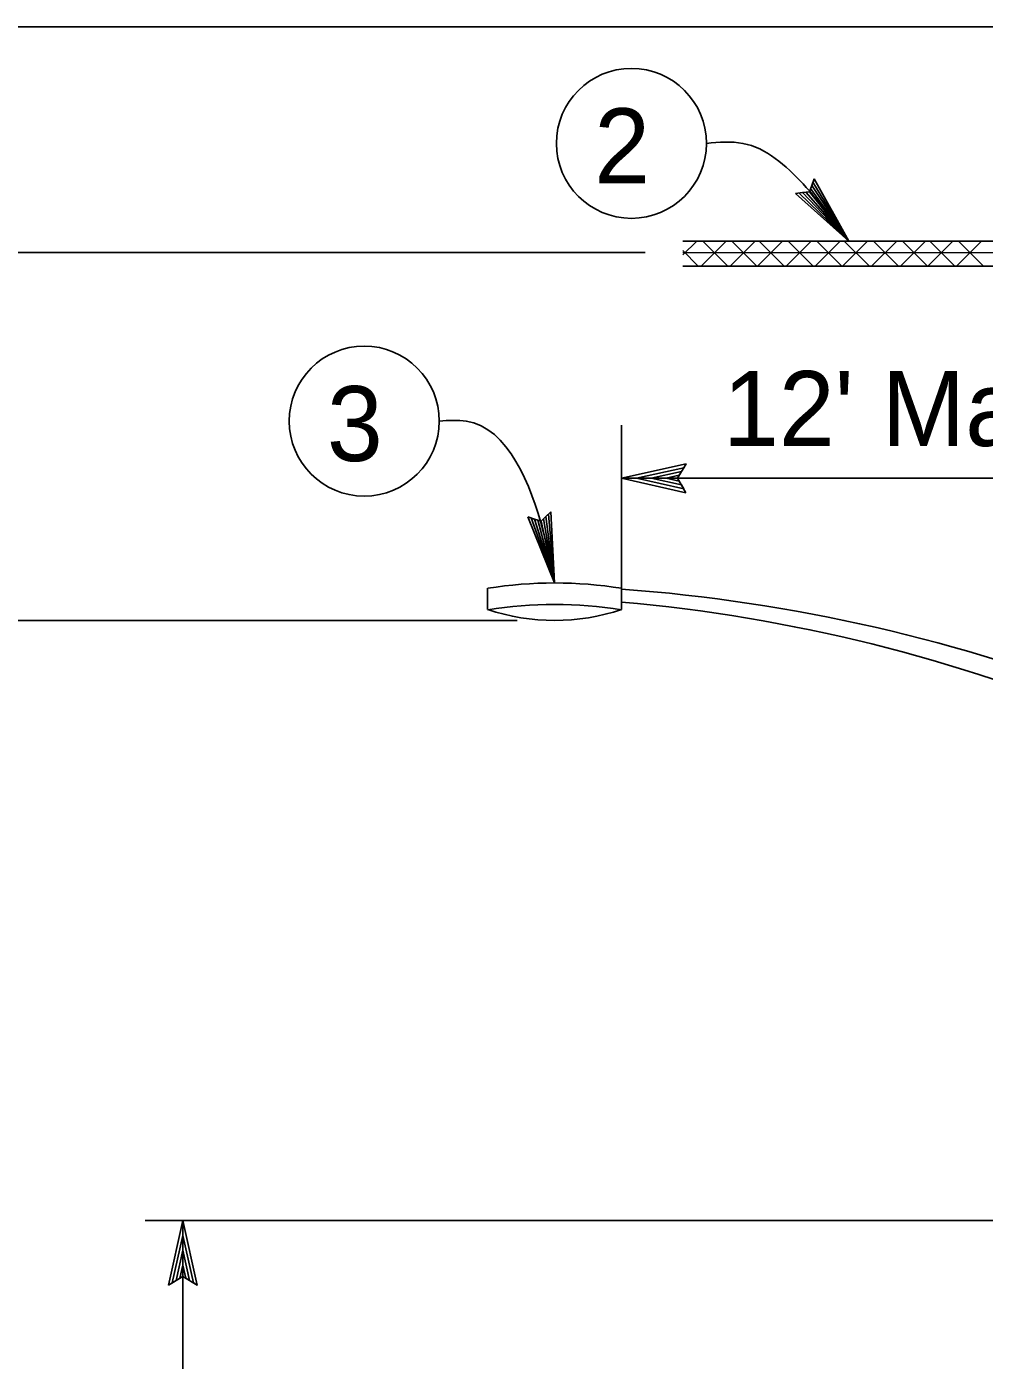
# Model space of a CAD drawing. Extents: x -893 to 867, y -474 to 712.
# Drawn here: x -744.4 to -655, y 38.4 to 162.9 of the extents above; entities that cross this region are included whole.
import ezdxf

# ---------------------------------------------------------------- set-up
doc = ezdxf.new("R2010")
doc.units = 0
for name, color, linetype in [('212 Leaders and Dim Lines', 7, 'Continuous'), ('214 Text and Titles', 7, 'Continuous'), ('227 Not Assigned', 7, 'Continuous'), ('254 Not Assigned', 7, 'Continuous'), ('60 Nongeo Data', 7, 'Continuous')]:
    doc.layers.add(name, color=color, linetype=linetype)

msp = doc.modelspace()

# ---------------------------------------------------------------- linework, layer by layer
at = {"layer": '212 Leaders and Dim Lines'}
for p, q in [((-671.1, 148.09), (-670.88, 148.7)), ((-670.99, 148.4), (-667.65, 142.88)), ((-670.88, 148.7), (-667.65, 142.88)), ((-671.96, 147.41), (-672.6, 147.33)), ((-667.65, 142.88), (-672.6, 147.33)), ((-667.65, 142.88), (-672.28, 147.37)), ((-671.32, 147.49), (-671.96, 147.41)), ((-671.96, 147.41), (-667.65, 142.88)), ((-671.64, 147.45), (-667.65, 142.88)), ((-671.1, 148.09), (-671.32, 147.49)), ((-671.32, 147.49), (-667.65, 142.88)), ((-667.65, 142.88), (-671.21, 147.79)), ((-667.65, 142.88), (-671.1, 148.09)), ((-688.86, 110.48), (-688.86, 125.71)), ((-688.86, 120.75), (-583.74, 120.75)), ((-696.98, 116.94), (-697.59, 117.15)), ((-695.1, 110.98), (-697.59, 117.15)), ((-695.1, 110.98), (-697.28, 117.04)), ((-695.91, 117.17), (-696.37, 116.73)), ((-695.91, 117.17), (-695.45, 117.62)), ((-695.1, 110.98), (-695.91, 117.17)), ((-695.68, 117.4), (-695.1, 110.98)), ((-695.45, 117.62), (-695.1, 110.98)), ((-696.98, 116.94), (-695.1, 110.98)), ((-696.37, 116.73), (-696.98, 116.94)), ((-696.68, 116.83), (-695.1, 110.98)), ((-696.37, 116.73), (-695.1, 110.98)), ((-695.1, 110.98), (-696.14, 116.95))]:
    msp.add_line(p, q, dxfattribs=at)
for points in [[(-667.65, 142.88), (-671.91, 148.23), (-677.52, 152.01), (-680.93, 152.01)], [(-695.1, 110.98), (-696.16, 115.78), (-703.35, 126.08), (-705.87, 126.08)]]:
    msp.add_spline(points, degree=3, dxfattribs=at)
at = {"layer": '214 Text and Titles'}
for centre in [(-687.93, 152.01), (-712.87, 126.08)]:
    msp.add_circle(centre, 7, dxfattribs=at)
at = {"layer": '227 Not Assigned'}
for p, q in [((-610.16, 142.84), (-683.14, 142.89)), ((-683.14, 141.6), (-681.84, 142.89)), ((-683.14, 142), (-681.69, 140.55)), ((-681.41, 140.56), (-679.08, 142.89)), ((-681.26, 142.89), (-678.92, 140.55)), ((-678.72, 140.55), (-676.38, 142.89)), ((-678.57, 142.89), (-676.23, 140.55)), ((-676.17, 140.55), (-673.83, 142.89)), ((-676.01, 142.89), (-673.67, 140.55)), ((-673.48, 140.55), (-671.14, 142.89)), ((-673.31, 142.89), (-670.98, 140.55)), ((-670.78, 140.55), (-668.45, 142.88)), ((-670.62, 142.89), (-668.28, 140.55)), ((-668.23, 140.55), (-665.9, 142.88)), ((-668.06, 142.88), (-665.72, 140.54)), ((-665.51, 140.54), (-663.17, 142.88)), ((-665.34, 142.88), (-663, 140.54)), ((-662.82, 140.54), (-660.48, 142.88)), ((-662.64, 142.88), (-660.3, 140.54)), ((-660.27, 140.54), (-657.93, 142.88)), ((-660.09, 142.88), (-657.75, 140.54)), ((-657.6, 140.54), (-655.26, 142.87)), ((-657.41, 142.88), (-655.07, 140.54)), ((-617.39, 141.76), (-683.14, 141.81)), ((-617.95, 140.51), (-683.14, 140.56))]:
    msp.add_line(p, q, dxfattribs=at)
at = {"layer": '254 Not Assigned'}
for p, q in [((-701.35, 110.48), (-701.35, 108.48)), ((-688.86, 110.48), (-688.86, 108.48))]:
    msp.add_line(p, q, dxfattribs=at)
for centre, radius, start, end in [((-695.1, 71.68), 39.29, 80.8522, 99.1478), ((-695.1, 69.68), 39.29, 80.8522, 99.1478), ((-695.1, 127.5), 20.02, 251.8194, 288.1806)]:
    msp.add_arc(centre, radius, start, end, dxfattribs=at)
for centre, major_axis, start_param, end_param in [((-700.32, -77.13), (0, 187.95), 5.937225, 6.216255), ((-702.08, -71.35), (0, 181.12), 5.916916, 6.202993)]:
    msp.add_ellipse(centre, major_axis=major_axis, ratio=0.912423, start_param=start_param, end_param=end_param, dxfattribs=at)
at = {"layer": '60 Nongeo Data'}
for p, q in [((-587.01, 162.9), (-785.8, 162.9)), ((-686.65, 141.81), (-785.8, 141.81)), ((-686.65, 141.81), (-785.8, 141.81)), ((-698.61, 107.48), (-757.48, 107.48)), ((-605.4, 51.44), (-733.31, 51.44)), ((-729.8, -117.9), (-729.8, 51.44))]:
    msp.add_line(p, q, dxfattribs=at)
for points in [[(-682.84, 119.4), (-688.86, 120.75), (-682.83, 122.08), (-683.05, 121.73), (-687.46, 120.75), (-683.05, 119.76), (-683.26, 120.12), (-686.08, 120.75), (-683.26, 121.37), (-683.48, 121.02), (-684.7, 120.74), (-683.47, 120.47), (-683.64, 120.75), (-682.83, 122.08), (-683.64, 120.75)], [(-731.14, 45.42), (-729.8, 51.44), (-728.46, 45.42), (-728.82, 45.64), (-729.8, 50.05), (-730.79, 45.63), (-730.43, 45.85), (-729.8, 48.67), (-729.18, 45.85), (-729.53, 46.06), (-729.8, 47.28), (-730.08, 46.06), (-729.8, 46.23), (-728.46, 45.42), (-729.8, 46.23)]]:
    msp.add_lwpolyline(points, close=True, dxfattribs=at)

# ---------------------------------------------------------------- texts
at = {"layer": '212 Leaders and Dim Lines'}
msp.add_text("12' Max (Typ)", height=6.9998, dxfattribs=at).set_placement((-679.37, 123.76))
at = {"layer": '214 Text and Titles'}
for s, p in [('2', (-691.4, 148.28)), ('3', (-716.35, 122.35))]:
    msp.add_text(s, height=7, dxfattribs=at).set_placement(p)

doc.saveas('drawing.dxf')
